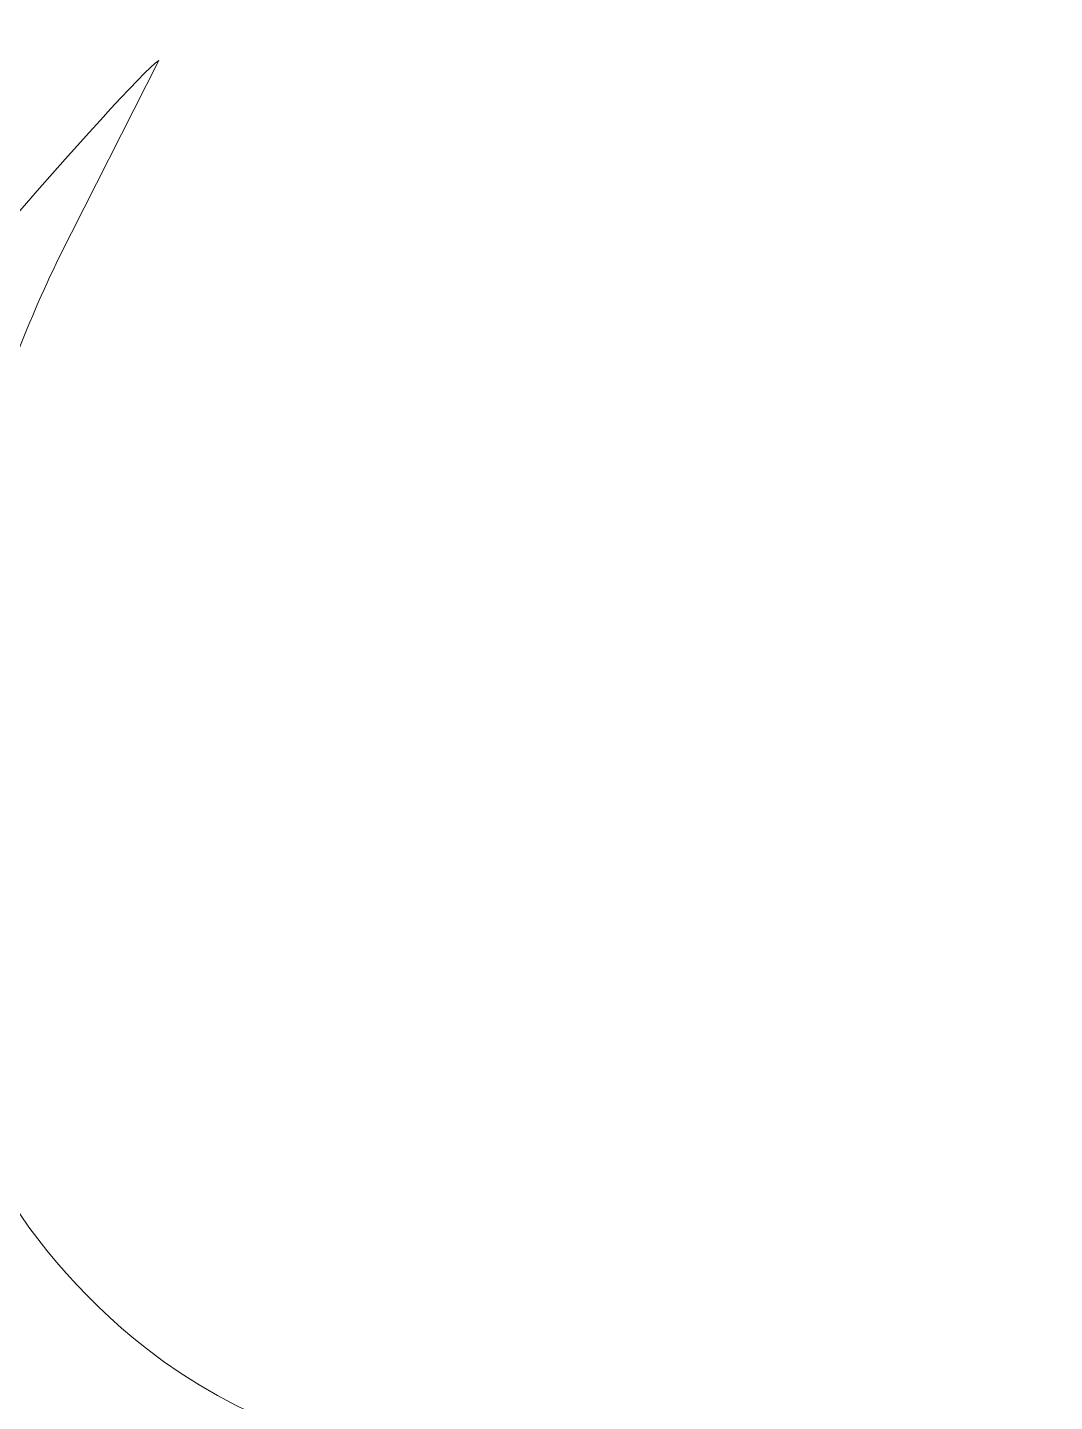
# Model space of a CAD drawing. Extents: x 435 to 1530, y -1168 to -753.
# Drawn here: x 591.6 to 748, y -962.2 to -753 of the extents above; entities that cross this region are included whole.
import ezdxf

# ---------------------------------------------------------------- set-up
doc = ezdxf.new("R2010")
doc.units = 0
doc.header["$MEASUREMENT"] = 0
doc.layers.add('katman 1', color=7, linetype='Continuous')

# ---------------------------------------------------------------- blocks, each defined once
blk = doc.blocks.new('block 2')
at = {"layer": 'katman 1', "lineweight": 0}
blk.add_open_spline([(1521.39, -755.33), (1431.56, -780.59), (1338.11, -803.65), (1249.27, -829.24), (1249.27, -829.24), (1108.79, -867.43), (1108.79, -867.43), (1108.79, -867.43), (828, -943.64), (828, -943.64), (767.65, -959.94), (664.51, -997.1), (609.73, -954.09), (568.27, -921.44), (567.62, -868.62), (583.8, -820.33), (587.51, -809.21), (591.36, -798.36), (596.46, -787.97), (596.46, -787.97), (611.61, -758.02), (611.61, -758.02), (606.84, -761.25), (568.37, -806.5), (561.39, -814.63), (548.89, -829.24), (538.78, -843.35), (527.48, -858.15), (486.34, -912.09), (435.3, -1017.03), (480.93, -1082.88), (539.99, -1168.1), (671.32, -1122.98), (755.78, -1087.26), (755.78, -1087.26), (1013.68, -976.16), (1013.68, -976.16), (1071.21, -951.78), (1127.85, -927.66), (1185.46, -902.27), (1214.29, -889.6), (1242.2, -878.04), (1271.06, -865.41), (1327.01, -840.89), (1387.53, -814.52), (1443.37, -791.27), (1450.98, -788.12), (1525.21, -755.43), (1530.03, -754.33), (1527.61, -752.99), (1524.6, -754.42), (1521.39, -755.33)], degree=3, knots=[0, 0, 0, 0, 1, 1, 1, 2, 2, 2, 3, 3, 3, 4, 4, 4, 5, 5, 5, 6, 6, 6, 7, 7, 7, 8, 8, 8, 9, 9, 9, 10, 10, 10, 11, 11, 11, 12, 12, 12, 13, 13, 13, 14, 14, 14, 15, 15, 15, 16, 16, 16, 17, 17, 17, 17], dxfattribs=at)

msp = doc.modelspace()

# ---------------------------------------------------------------- block references
at = {"layer": 'katman 1'}
msp.add_blockref('block 2', (0, 0), dxfattribs=at)

doc.saveas('drawing.dxf')
